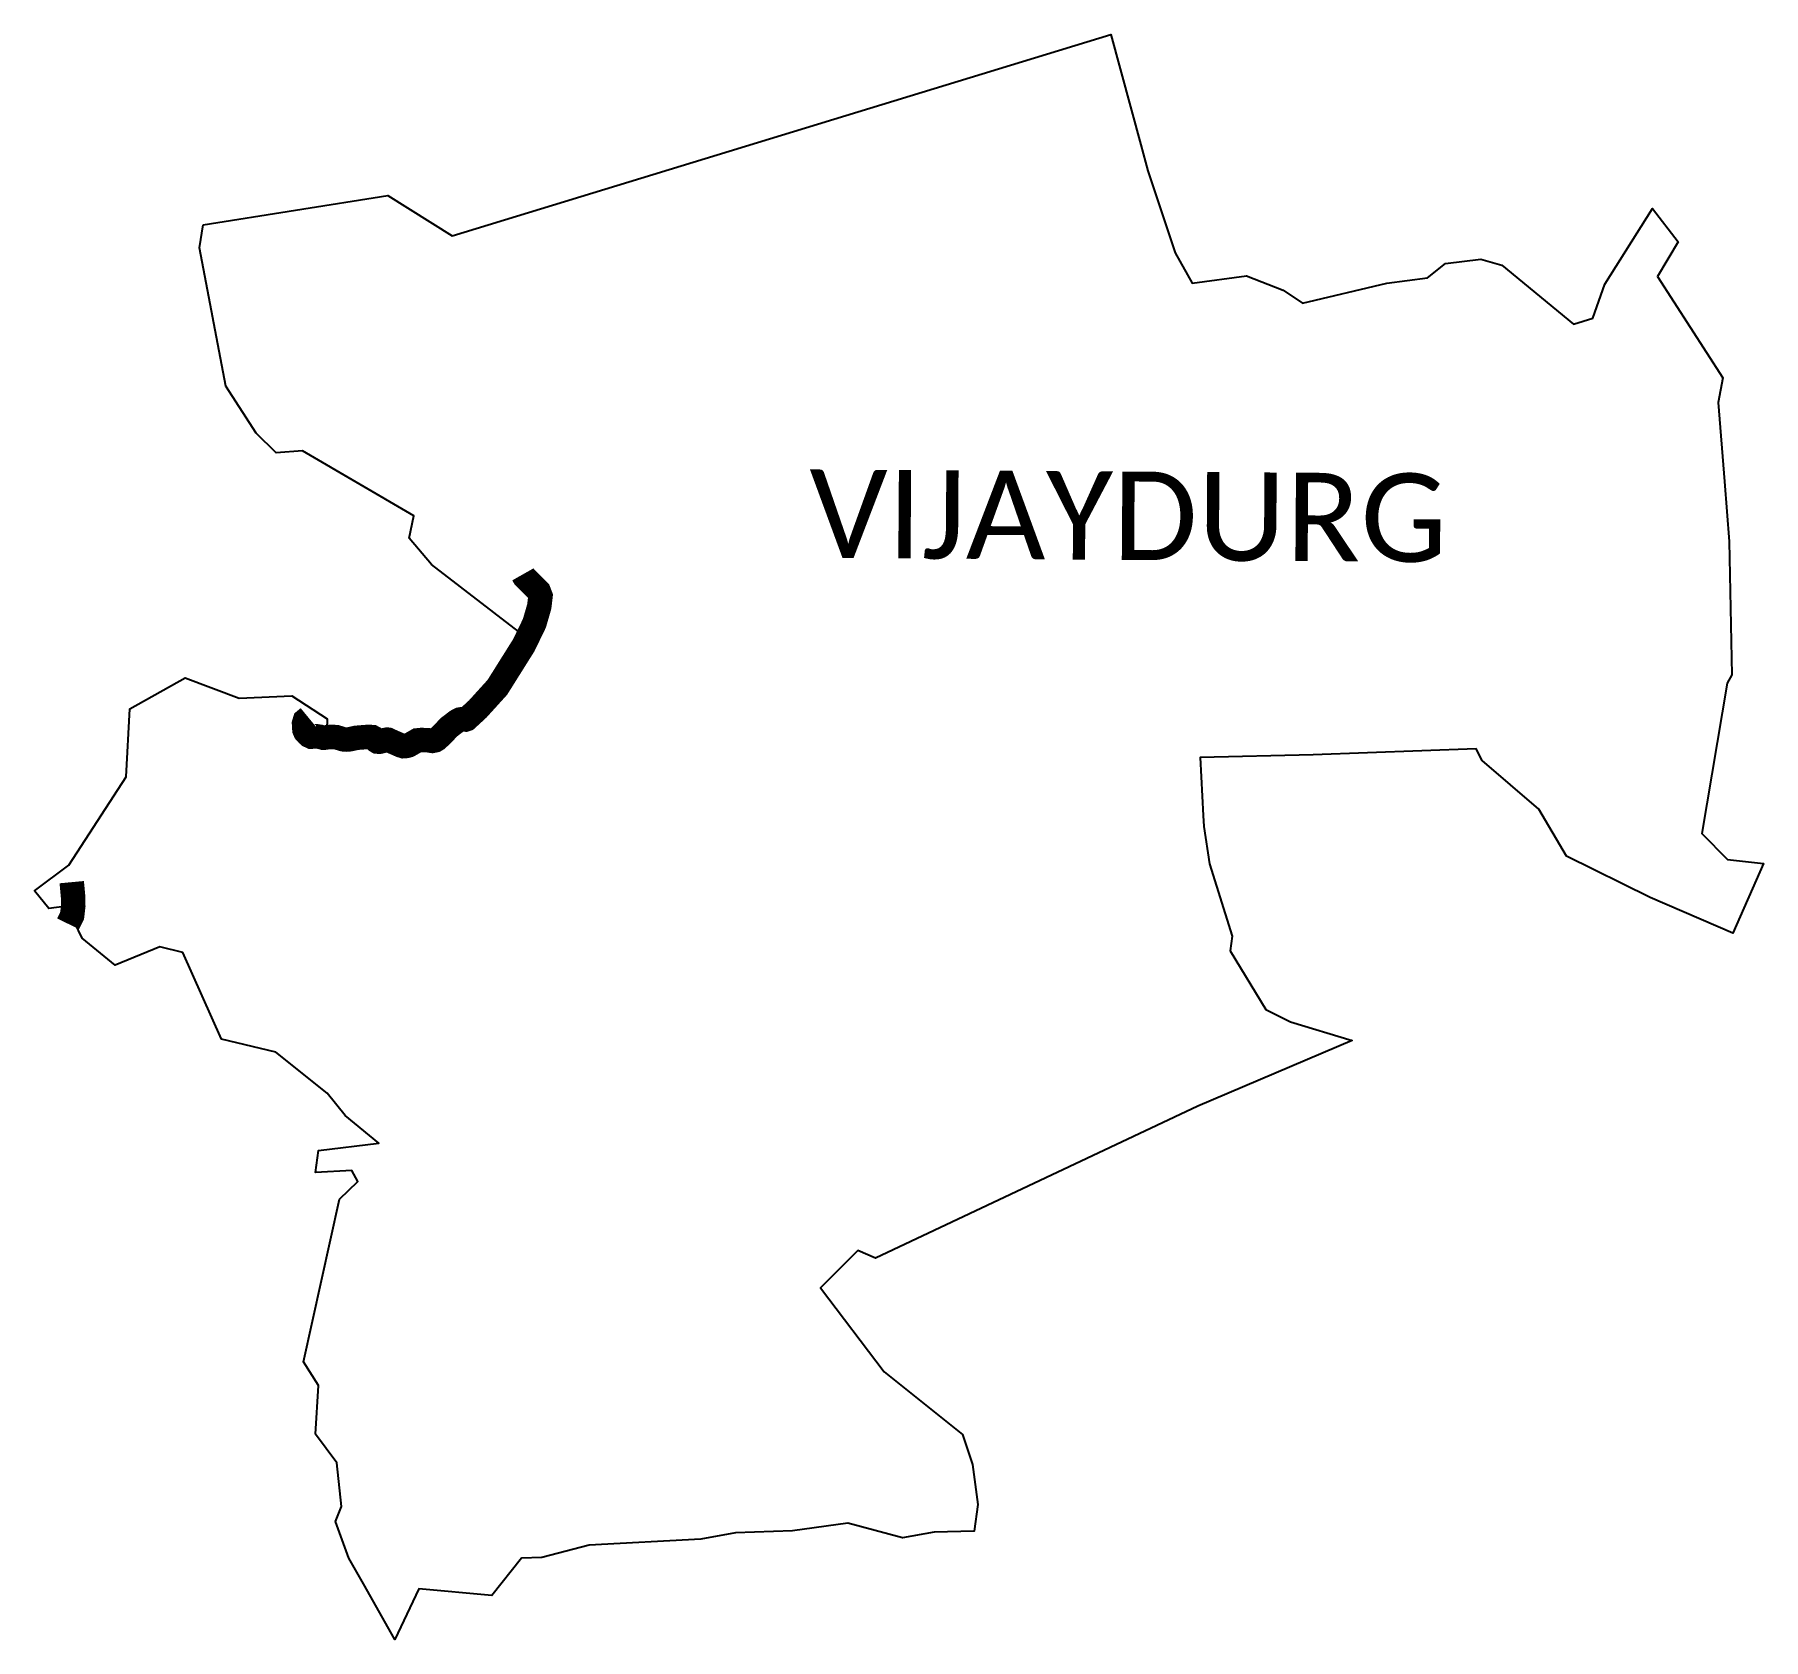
# Model space of a CAD drawing. Header units: metres. Extents: x 321187 to 324716, y 1829363 to 1832639.
import ezdxf

# ---------------------------------------------------------------- set-up
doc = ezdxf.new("R2010")
doc.units = ezdxf.units.M
doc.layers.add('NATURALLY PROTECTED', color=3, linetype='Continuous')
doc.layers.add('VILLAGE NAME', color=250, linetype='Continuous')

msp = doc.modelspace()

# ---------------------------------------------------------------- linework, layer by layer
at = {"color": 3}
msp.add_lwpolyline([(321531.2, 1832250.6), (321907.8, 1832310.9), (322039.7, 1832228.2), (323383.6, 1832639.1), (323445.1, 1832414.2), (323459.6, 1832361.3), (323515.2, 1832193.6), (323549.7, 1832131.4), (323661.1, 1832146.5), (323735.8, 1832117.7), (323775.1, 1832090.7), (323947.4, 1832131.4), (324030.6, 1832142.8), (324067, 1832171.9), (324139.1, 1832180.4), (324181.7, 1832168.4), (324328.4, 1832047.7), (324367.5, 1832060.5), (324392.2, 1832129.7), (324489.3, 1832284.1), (324542.3, 1832216.3), (324500, 1832145.6), (324633.4, 1831938.6), (324623.7, 1831888.2), (324636.3, 1831726.9), (324646, 1831604.2), (324651.3, 1831331.9), (324641.7, 1831315.4), (324590.1, 1831008.1), (324642.9, 1830955.2), (324716, 1830947.3), (324653.5, 1830804.5), (324484.9, 1830877.8), (324314, 1830961.8), (324257.3, 1831058), (324141.8, 1831157.2), (324129.6, 1831181.4), (323797.2, 1831168.8), (323566.5, 1831163.5), (323572.6, 1831044.8), (323573.7, 1831022.7), (323585.2, 1830946.5), (323631.8, 1830798.9), (323627.2, 1830769), (323700.2, 1830648.9), (323750.6, 1830623.7), (323876.4, 1830585.5), (323561.8, 1830451.9), (323250.9, 1830305.3), (322903.6, 1830141.5), (322867.5, 1830157), (322791.2, 1830081.1), (322921.1, 1829909), (323080.8, 1829781.7), (323101.8, 1829720), (323112.3, 1829638.8), (323104.9, 1829583.8), (323023.3, 1829581.9), (322958.4, 1829570.5), (322846.7, 1829600.3), (322733.8, 1829585), (322617.4, 1829580.6), (322546.9, 1829567.9), (322319.3, 1829555.4), (322222.7, 1829530.6), (322181.1, 1829529.2), (322120.4, 1829452.7), (321971.3, 1829466.2), (321922.3, 1829363.1), (321858.1, 1829476.6), (321828.5, 1829529), (321801.1, 1829603.8), (321813.5, 1829634.3), (321803.6, 1829723.4), (321760.2, 1829782.3), (321766.5, 1829881.3), (321736.2, 1829929.4), (321809.5, 1830261.8), (321846.7, 1830298.1), (321834.7, 1830320), (321760.7, 1830316.3), (321766.8, 1830361.2), (321890, 1830376.3), (321821.2, 1830432.9), (321784.1, 1830478.1), (321679.4, 1830561.9), (321568.3, 1830588.2), (321489.7, 1830765.5), (321442.8, 1830777.1), (321351.4, 1830739.5), (321284.1, 1830794.7), (321252.7, 1830859.8), (321216.2, 1830855.2), (321186.9, 1830891.1), (321256.7, 1830943.8), (321373.8, 1831123.6), (321381.7, 1831262.8), (321494.5, 1831325.7), (321604.9, 1831284.6), (321711.8, 1831289.3), (321783.9, 1831242), (321782.6, 1831199.7), (321904.9, 1831203.9), (321962.4, 1831206.4), (322032.3, 1831213.2), (322141.1, 1831299.8), (322183.6, 1831413.9), (321997.2, 1831557.5), (321951.9, 1831610.9), (321961.1, 1831657), (321734.1, 1831789.5), (321680.3, 1831785.4), (321639.6, 1831825.8), (321577.2, 1831921.1), (321523.4, 1832204), (321531.2, 1832250.6)], dxfattribs=at)
at = {"layer": 'NATURALLY PROTECTED', "color": 116, "true_color": 0x136734, "const_width": 50, "flags": 128}
for points in [[(322183.8, 1831537.3), (322186.8, 1831532), (322204.1, 1831514.8), (322215.9, 1831503), (322219.7, 1831493.2), (322217.2, 1831471.7), (322207.3, 1831437.5), (322185.4, 1831392.3), (322131.6, 1831306.6), (322091.4, 1831262.3), (322069.1, 1831241.8), (322066.4, 1831240.9), (322063.4, 1831241.2), (322059.6, 1831241.6), (322055.1, 1831240.8), (322048.9, 1831237.5), (322032.8, 1831225.2), (322022.2, 1831214), (322008.8, 1831200.9), (322004.7, 1831198.5), (321998.8, 1831197.3), (321991.4, 1831198.5), (321976.8, 1831199.1), (321968.2, 1831198.3), (321958.6, 1831192.8), (321950.7, 1831188.3), (321945.6, 1831186.9), (321939.7, 1831186.5), (321934.9, 1831188), (321927.7, 1831191.1), (321921.4, 1831193.8), (321915.4, 1831196.4), (321910.3, 1831198.9), (321908.7, 1831199.6), (321906.6, 1831199.9), (321901.6, 1831198.8), (321896.1, 1831196.8), (321890.6, 1831195.5), (321886.8, 1831195.9), (321884.7, 1831197.2), (321882, 1831199.5), (321878.7, 1831203.7), (321876.3, 1831205), (321867.2, 1831205.4), (321854.4, 1831204.4), (321843.4, 1831203.5), (321830.6, 1831200.6), (321823.8, 1831200), (321817.2, 1831200.5), (321809.6, 1831202.8), (321803.3, 1831204.8), (321797.1, 1831205.3), (321786.6, 1831205.2), (321780.3, 1831204), (321775.6, 1831203.9), (321769.4, 1831205.6), (321763, 1831206.6), (321756.6, 1831206.2), (321751.9, 1831205.9), (321747.2, 1831208.1), (321744.3, 1831210.7), (321739.6, 1831215.9), (321737.8, 1831220), (321737.3, 1831227.4), (321737, 1831232.9), (321738.8, 1831238.9), (321742, 1831241.6), (321746, 1831244.9)], [(321262.8, 1830908.9), (321265.5, 1830880.1), (321265.9, 1830860.6), (321263.6, 1830840.7), (321255.4, 1830823.9)]]:
    msp.add_lwpolyline(points, dxfattribs=at)

# ---------------------------------------------------------------- texts
at = {"layer": 'VILLAGE NAME', "insert": (322768.9, 1831751.5), "char_height": 180.345, "attachment_point": 1, "rotation": 359.6139}
msp.add_mtext_dynamic_manual_height_columns('{\\fCalibri|b0|i0|c0|p34;VIJAYDURG}', width=1115.443, gutter_width=901.7, heights=[0], dxfattribs=at)

doc.saveas('drawing.dxf')
